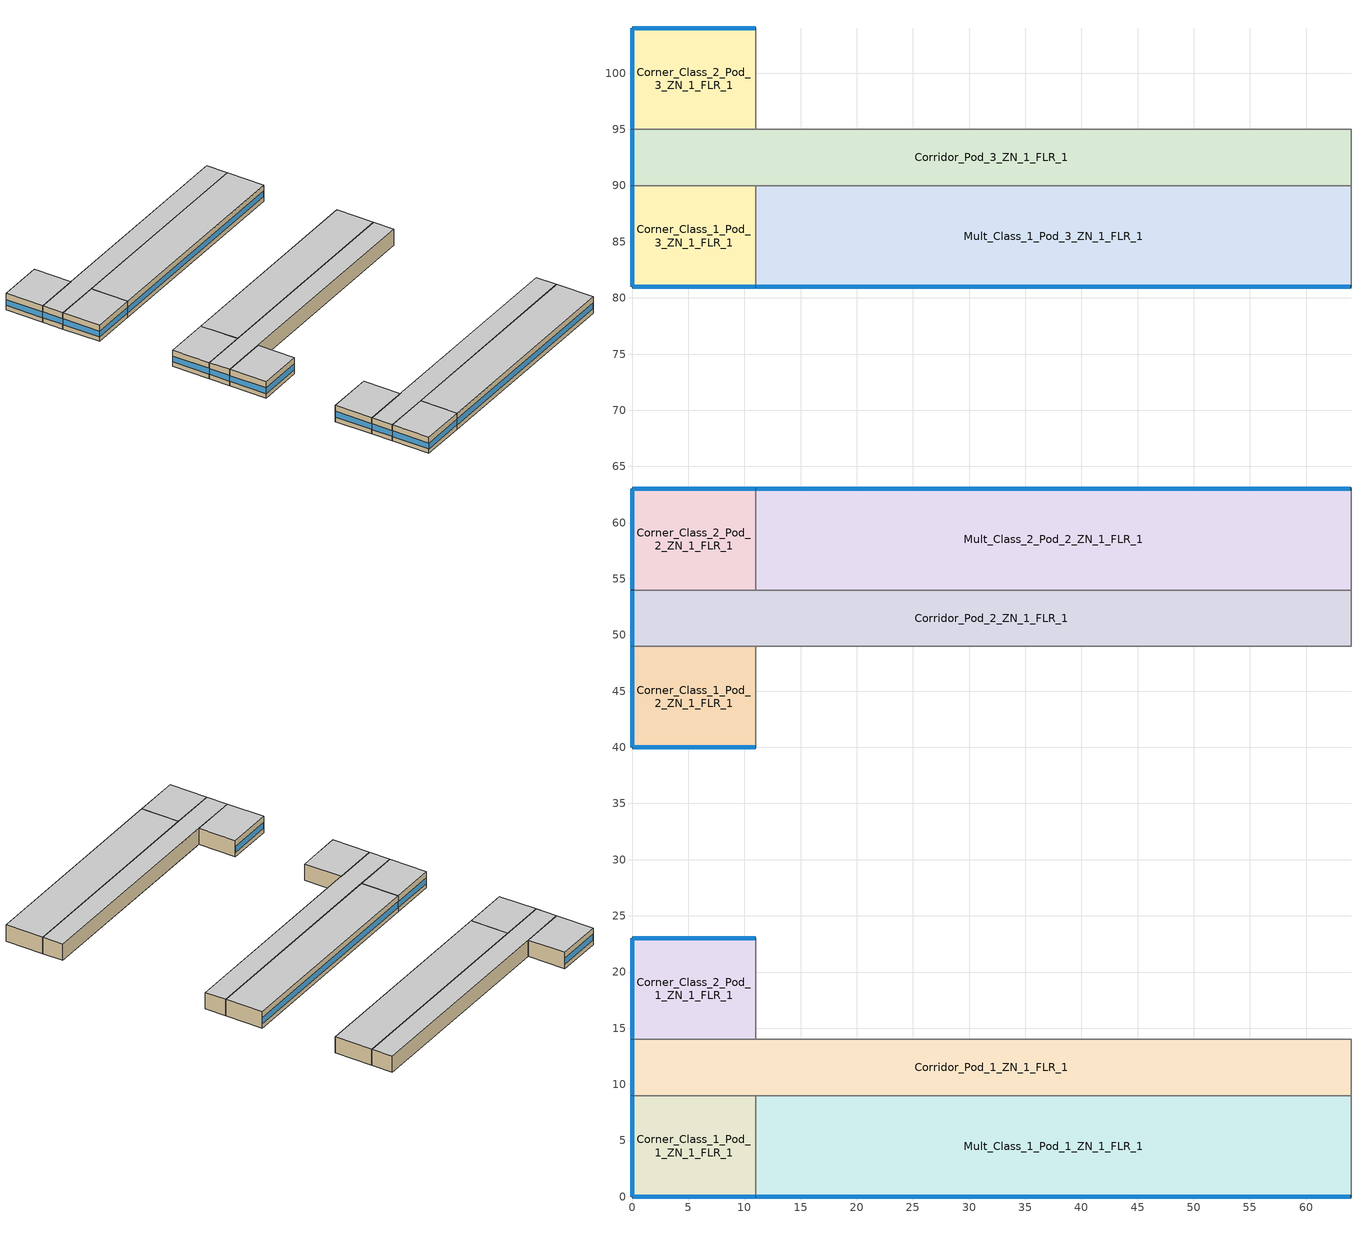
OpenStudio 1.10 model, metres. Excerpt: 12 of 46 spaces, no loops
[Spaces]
Mult_Class_2_Pod_2_ZN_1_FLR_1
 floor ground: 64,63 64,54 11,54 11,63 z0
 wall outside: 64,63 11,63 z0:4
 wall to Corner_Class_2_Pod_2_ZN_1_FLR_1: 11,63 11,54 z0:4
 wall to Corridor_Pod_2_ZN_1_FLR_1: 11,54 64,54 z0:4
 wall to Main_Corridor_ZN_1_FLR_1: 64,54 64,63 z0:4
 window: 63.95,63 11.05,63 z1.1:2.5
 ceiling to Mult_Class_2_Pod_2_ZN_1_FLR_2: 64,54 64,63 11,63 11,54 z4
Corner_Class_2_Pod_3_ZN_1_FLR_1
 floor ground: 11,104 11,95 0,95 0,104 z0
 wall outside: 11,104 0,104 0,95 z0:4
 wall to Corridor_Pod_3_ZN_1_FLR_1: 0,95 11,95 z0:4
 wall to Mult_Class_2_Pod_3_ZN_1_FLR_1: 11,95 11,104 z0:4
 window: 0,103.95 0,95.05 z1.1:2.52; 10.95,104 0.05,104 z1.1:2.51
 ceiling to Corner_Class_2_Pod_3_ZN_1_FLR_2: 11,95 11,104 0,104 0,95 z4
Mult_Class_1_Pod_1_ZN_1_FLR_1
 floor ground: 64,9 64,0 11,0 11,9 z0
 wall outside: 11,0 64,0 z0:4
 wall to Lobby_ZN_1_FLR_1: 64,0 64,9 z0:4
 wall to Corner_Class_1_Pod_1_ZN_1_FLR_1: 11,9 11,0 z0:4
 wall to Corridor_Pod_1_ZN_1_FLR_1: 64,9 11,9 z0:4
 window: 11.05,0 63.95,0 z1.1:2.5
 ceiling to Mult_Class_1_Pod_1_ZN_1_FLR_2: 64,0 64,9 11,9 11,0 z4
Corner_Class_1_Pod_1_ZN_1_FLR_1
 floor ground: 11,9 11,0 0,0 0,9 z0
 wall outside: 0,9 0,0 11,0 z0:4
 wall to Corridor_Pod_1_ZN_1_FLR_1: 11,9 0,9 z0:4
 window: 0.05,0 10.95,0 z1.1:2.51; 0,8.95 0,0.05 z1.1:2.52
 ceiling to Corner_Class_1_Pod_1_ZN_1_FLR_2: 11,0 11,9 0,9 0,0 z4
Corner_Class_1_Pod_2_ZN_1_FLR_1
 floor ground: 11,49 11,40 0,40 0,49 z0
 wall outside: 0,49 0,40 11,40 z0:4
 wall to Mult_Class_1_Pod_2_ZN_1_FLR_1: 11,40 11,49 z0:4
 wall to Corridor_Pod_2_ZN_1_FLR_1: 11,49 0,49 z0:4
 window: 0.05,40 10.95,40 z1.1:2.51; 0,48.95 0,40.05 z1.1:2.52
 ceiling to Corner_Class_1_Pod_2_ZN_1_FLR_2: 11,40 11,49 0,49 0,40 z4
Corridor_Pod_2_ZN_1_FLR_1
 floor ground: 64,54 64,49 0,49 0,54 z0
 wall outside: 0,54 0,49 z0:4
 wall to Corner_Class_2_Pod_2_ZN_1_FLR_1: 11,54 0,54 z0:4
 wall to Main_Corridor_ZN_1_FLR_1: 64,49 64,54 z0:4
 wall to Mult_Class_1_Pod_2_ZN_1_FLR_1: 11,49 64,49 z0:4
 window: 0,53.95 0,49.05 z1.1:2.53
 ceiling to Corridor_Pod_2_ZN_1_FLR_2: 64,49 64,54 0,54 0,49 z4
Corridor_Pod_1_ZN_1_FLR_1
 floor ground: 64,14 64,9 0,9 0,14 z0
 wall outside: 0,14 0,9 z0:4
 wall to Mult_Class_2_Pod_1_ZN_1_FLR_1: 64,14 11,14 z0:4
 wall to Corner_Class_2_Pod_1_ZN_1_FLR_1: 11,14 0,14 z0:4
 wall to Lobby_ZN_1_FLR_1: 64,9 64,14 z0:4
 window: 0,13.95 0,9.05 z1.1:2.53
 ceiling to Corridor_Pod_1_ZN_1_FLR_2: 64,9 64,14 0,14 0,9 z4
Corridor_Pod_3_ZN_1_FLR_1
 floor ground: 64,95 64,90 0,90 0,95 z0
 wall outside: 0,95 0,90 z0:4
 wall to Mult_Class_1_Pod_3_ZN_1_FLR_1: 11,90 64,90 z0:4
 wall to Bathrooms_ZN_1_FLR_1: 64,90 64,95 z0:4
 wall to Corner_Class_1_Pod_3_ZN_1_FLR_1: 0,90 11,90 z0:4
 wall to Mult_Class_2_Pod_3_ZN_1_FLR_1: 64,95 11,95 z0:4
 window: 0,94.95 0,90.05 z1.1:2.53
 ceiling to Corridor_Pod_3_ZN_1_FLR_2: 64,90 64,95 0,95 0,90 z4
Mult_Class_1_Pod_3_ZN_1_FLR_1
 floor ground: 64,90 64,81 11,81 11,90 z0
 wall outside: 11,81 64,81 z0:4
 wall to Corner_Class_1_Pod_3_ZN_1_FLR_1: 11,90 11,81 z0:4
 wall to Main_Corridor_ZN_1_FLR_1: 64,81 64,90 z0:4
 window: 11.05,81 63.95,81 z1.1:2.5
 ceiling to Mult_Class_1_Pod_3_ZN_1_FLR_2: 64,81 64,90 11,90 11,81 z4
Corner_Class_2_Pod_2_ZN_1_FLR_1
 floor ground: 11,63 11,54 0,54 0,63 z0
 wall outside: 11,63 0,63 0,54 z0:4
 window: 10.95,63 0.05,63 z1.1:2.51; 0,62.95 0,54.05 z1.1:2.52
 ceiling to Corner_Class_2_Pod_2_ZN_1_FLR_2: 11,54 11,63 0,63 0,54 z4
Corner_Class_2_Pod_1_ZN_1_FLR_1
 floor ground: 11,23 11,14 0,14 0,23 z0
 wall outside: 11,23 0,23 0,14 z0:4
 wall to Mult_Class_2_Pod_1_ZN_1_FLR_1: 11,14 11,23 z0:4
 window: 0,22.95 0,14.05 z1.1:2.52; 10.95,23 0.05,23 z1.1:2.51
 ceiling to Corner_Class_2_Pod_1_ZN_1_FLR_2: 11,14 11,23 0,23 0,14 z4
Corner_Class_1_Pod_3_ZN_1_FLR_1
 floor ground: 11,90 11,81 0,81 0,90 z0
 wall outside: 0,90 0,81 11,81 z0:4
 window: 0.05,81 10.95,81 z1.1:2.51; 0,89.95 0,81.05 z1.1:2.52
 ceiling to Corner_Class_1_Pod_3_ZN_1_FLR_2: 11,81 11,90 0,90 0,81 z4
[Site]
El Paso International Ap  Ut_TX_USA: Latitude {deg}=31.77; Longitude {deg}=-106.5; Time Zone {hr}=-7; Elevation {m}=1186; Terrain=City
[Building]
Secondary School: North Axis {deg}=0; Default Construction Set=90.1-2010 - CZ3a-3b - SecSchl
[ClimateZones]
Climate Zone Institution Name 1=ASHRAE; Climate Zone Document Name 1=ANSI/ASHRAE Standard 169; Climate Zone Document Year 1=2006; Climate Zone Institution Name 2=CEC; Climate Zone Document Name 2=California Climate Zone Descriptions; Climate Zone Document Year 2=1995
[Site:GroundTemperature:BuildingSurface]
19.527, 19.502, 19.536, 19.598, 20.002, 21.64, 22.225, 22.375, 21.449, 20.121, 19.802, 19.633
[Site:WaterMainsTemperature]
Calculation Method=Correlation; Annual Average Outdoor Air Temperature {C}=17.9417; Maximum Difference In Monthly Average Outdoor Air Temperatures {deltaC}=21.1
[SizingPeriod:DesignDay] Barometric Pressure {Pa}=87865; Sky Clearness=0; Rain Indicator=0; Snow Indicator=0; Day of Month=21; Daylight Saving Time Indicator=0; Humidity Indicating Type=Wetbulb; Dry-Bulb Temperature Range Modifier Type=DefaultMultipliers
Name | Maximum Dry-Bulb Temperature {C} | Daily Dry-Bulb Temperature Range {deltaC} | Humidity Indicating Conditions at Maximum Dry-Bulb | Wind Speed {m/s} | Wind Direction {deg} | Month | Day Type | Solar Model Indicator | ASHRAE Taub | ASHRAE Taud
El Paso International Ap  Ut Ann Clg .4% Condns DB=>MWB | 38.1 | 13 | 18.1 | 3.9 | 280 | 7 | SummerDesignDay | ASHRAETau | 0.605 | 1.547
El Paso International Ap  Ut Ann Htg 99.6% Condns DB | -5.2 | 0 | -5.2 | 2.2 | 20 | 12 | WinterDesignDay | ASHRAEClearSky
El Paso International Ap  Ut Ann Clg .4% Condns WB=>MDB | 30.1 | 13 | 21.3 | 3.9 | 280 | 7 | SummerDesignDay | ASHRAETau | 0.605 | 1.547
[DefaultConstructionSet]
90.1-2010 - CZ3a-3b - SecSchl: Default Exterior Surface Constructions=Default Surface Constructions 1; Default Interior Surface Constructions=Default Surface Constructions 2; Default Ground Contact Surface Constructions=Default Surface Constructions 3; Default Exterior SubSurface Constructions=Default Sub Surface Constructions 1; Default Interior SubSurface Constructions=Default Sub Surface Constructions 2; Interior Partition Construction=Interior Partition
[DefaultSurfaceConstructions]
Name | Floor Construction | Wall Construction | Roof Ceiling Construction
Default Surface Constructions 1 | ExtSlabCarpet 4in ClimateZone 1-8 | ASHRAE 90.1-2010 ExtWall SteelFrame ClimateZone 3 | ASHRAE 90.1-2010 ExtRoof IEAD ClimateZone 2-8
Default Surface Constructions 2 | Interior Floor | Interior Wall | Interior Ceiling
Default Surface Constructions 3 | ExtSlabCarpet 4in ClimateZone 1-8 | ExtSlabCarpet 4in ClimateZone 1-8 | ExtSlabCarpet 4in ClimateZone 1-8
[Construction]
ExtSlabCarpet 4in ClimateZone 1-8: MAT-CC05 4 HW CONCRETE, CP02 CARPET PAD
ASHRAE 90.1-2010 ExtWall SteelFrame ClimateZone 3: Wood Siding, Steel Frame Wall Insulation R-10.09 IP, 1/2IN Gypsum
ASHRAE 90.1-2010 ExtRoof IEAD ClimateZone 2-8: Roof Membrane, IEAD Roof Insulation R-19.72 IP, Metal Decking
Interior Floor: F16 Acoustic tile, F05 Ceiling air space resistance, M11 100mm lightweight concrete
Interior Wall: G01a 19mm gypsum board, F04 Wall air space resistance, G01a 19mm gypsum board
Interior Ceiling: M11 100mm lightweight concrete, F05 Ceiling air space resistance, F16 Acoustic tile
ASHRAE 90.1-2010 ExtWindow Metal ClimateZone 3: Fixed Window 3.69/0.25/0.16
Exterior Door: F08 Metal surface, I01 25mm insulation board
Interior Window: Clear 3mm
Interior Door; Interior Partition: G05 25mm wood
InteriorFurnishings: Std Wood 6inch
[Material] Thermal Absorptance=0.9
Name | Roughness | Thickness {m} | Conductivity {W/m-K} | Density {kg/m3} | Specific Heat {J/kg-K} | Solar Absorptance | Visible Absorptance
MAT-CC05 4 HW CONCRETE | Rough | 0.1016 | 1.311 | 2240 | 836.8 | 0.85 | 0.85
Wood Siding | MediumSmooth | 0.01 | 0.11 | 544.62 | 1210 | 0.78 | 0.78
Steel Frame Wall Insulation R-10.09 IP | MediumRough | 0.087052 | 0.049 | 265 | 836.8 | 0.7 | 0.7
1/2IN Gypsum | Smooth | 0.0127 | 0.16 | 784.9 | 830 | 0.4 | 0.4
Roof Membrane | VeryRough | 0.0095 | 0.16 | 1121.29 | 1460 | 0.7 | 0.7
IEAD Roof Insulation R-19.72 IP | MediumRough | 0.170137 | 0.049 | 265 | 836.8 | 0.7 | 0.7
Metal Decking | MediumSmooth | 0.0015 | 45.006 | 7680 | 418.4 | 0.6 | 0.6
F16 Acoustic tile | MediumSmooth | 0.0191 | 0.06 | 368 | 590 | 0.3 | 0.3
M11 100mm lightweight concrete | MediumRough | 0.1016 | 0.53 | 1280 | 840 | 0.5 | 0.5
G01a 19mm gypsum board | MediumSmooth | 0.019 | 0.16 | 800 | 1090 | 0.4 | 0.4
F08 Metal surface | Smooth | 0.0008 | 45.28 | 7824 | 500 | 0.7 | 0.7
I01 25mm insulation board | MediumRough | 0.0254 | 0.03 | 43 | 1210 | 0.6 | 0.6
G05 25mm wood | MediumSmooth | 0.0254 | 0.15 | 608 | 1630 | 0.5 | 0.5
Std Wood 6inch | MediumSmooth | 0.15 | 0.12 | 540 | 1210 | 0.7 | 0.7
[Material:NoMass]
CP02 CARPET PAD: Roughness=Smooth; Thermal Resistance {m2-K/W}=0.1; Thermal Absorptance=0.9; Solar Absorptance=0.8; Visible Absorptance=0.8
[Material:AirGap]
Name | Thermal Resistance {m2-K/W}
F05 Ceiling air space resistance | 0.18
F04 Wall air space resistance | 0.15
[DefaultSubSurfaceConstructions]
Name | Fixed Window Construction | Operable Window Construction | Door Construction | Skylight Construction | Tubular Daylight Dome Construction | Tubular Daylight Diffuser Construction
Default Sub Surface Constructions 1 | ASHRAE 90.1-2010 ExtWindow Metal ClimateZone 3 | ASHRAE 90.1-2010 ExtWindow Metal ClimateZone 3 | Exterior Door | ASHRAE 90.1-2010 ExtWindow Metal ClimateZone 3 | Interior Window | Interior Window
Default Sub Surface Constructions 2 | Interior Window | Interior Window | Interior Door
[WindowMaterial:SimpleGlazingSystem]
Fixed Window 3.69/0.25/0.16: U-Factor {W/m2-K}=3.69087; Solar Heat Gain Coefficient=0.25; Visible Transmittance=0.16
[WindowMaterial:Glazing]
Clear 3mm: Optical Data Type=SpectralAverage; Thickness {m}=0.003; Solar Transmittance at Normal Incidence=0.837; Front Side Solar Reflectance at Normal Incidence=0.075; Back Side Solar Reflectance at Normal Incidence=0; Visible Transmittance at Normal Incidence=0.898; Front Side Visible Reflectance at Normal Incidence=0.081; Back Side Visible Reflectance at Normal Incidence=0; Infrared Transmittance at Normal Incidence=0; Front Side Infrared Hemispherical Emissivity=0.84; Back Side Infrared Hemispherical Emissivity=0.84; Conductivity {W/m-K}=0.9; Dirt Correction Factor for Solar and Visible Transmittance=1; Solar Diffusing=No
[Space] Part of Total Floor Area=Yes
Name | Space Type | Thermal Zone
Corner_Class_1_Pod_2_ZN_1_FLR_1 | 90.1-2010 - SecSchl - Classroom | Corner_Class_1_Pod_2_ZN_1_FLR_1 ZN
Mult_Class_2_Pod_2_ZN_1_FLR_1 | 90.1-2010 - SecSchl - Classroom | Mult_Class_2_Pod_2_ZN_1_FLR_1 ZN
Mult_Class_1_Pod_3_ZN_1_FLR_1 | 90.1-2010 - SecSchl - Classroom | Mult_Class_1_Pod_3_ZN_1_FLR_1 ZN
Mult_Class_1_Pod_1_ZN_1_FLR_1 | 90.1-2010 - SecSchl - Classroom | Mult_Class_1_Pod_1_ZN_1_FLR_1 ZN
Corridor_Pod_1_ZN_1_FLR_1 | 90.1-2010 - SecSchl - Corridor | Corridor_Pod_1_ZN_1_FLR_1 ZN
Corner_Class_2_Pod_3_ZN_1_FLR_1 | 90.1-2010 - SecSchl - Classroom | Corner_Class_2_Pod_3_ZN_1_FLR_1 ZN
Corner_Class_1_Pod_1_ZN_1_FLR_1 | 90.1-2010 - SecSchl - Classroom | Corner_Class_1_Pod_1_ZN_1_FLR_1 ZN
Corridor_Pod_3_ZN_1_FLR_1 | 90.1-2010 - SecSchl - Corridor | Corridor_Pod_3_ZN_1_FLR_1 ZN
Corridor_Pod_2_ZN_1_FLR_1 | 90.1-2010 - SecSchl - Corridor | Corridor_Pod_2_ZN_1_FLR_1 ZN
Corner_Class_2_Pod_1_ZN_1_FLR_1 | 90.1-2010 - SecSchl - Classroom | Corner_Class_2_Pod_1_ZN_1_FLR_1 ZN
Corner_Class_1_Pod_3_ZN_1_FLR_1 | 90.1-2010 - SecSchl - Classroom | Corner_Class_1_Pod_3_ZN_1_FLR_1 ZN
Corner_Class_2_Pod_2_ZN_1_FLR_1 | 90.1-2010 - SecSchl - Classroom | Corner_Class_2_Pod_2_ZN_1_FLR_1 ZN
[InternalMass:Definition] Construction=InteriorFurnishings; Design Level Calculation Method=SurfaceArea
Name | Surface Area {m2}
Mult_Class_1_Pod_3_ZN_1_FLR_1_InternalMass_1 Definition; Mult_Class_1_Pod_1_ZN_1_FLR_1_InternalMass_1 Definition; Mult_Class_2_Pod_2_ZN_1_FLR_1_InternalMass_1 Definition | 954
Corridor_Pod_3_ZN_1_FLR_1_InternalMass_1 Definition; Corridor_Pod_2_ZN_1_FLR_1_InternalMass_1 Definition; Corridor_Pod_1_ZN_1_FLR_1_InternalMass_1 Definition | 640
Corner_Class_2_Pod_2_ZN_1_FLR_1_InternalMass_1 Definition; Corner_Class_2_Pod_1_ZN_1_FLR_1_InternalMass_1 Definition; Corner_Class_1_Pod_2_ZN_1_FLR_1_InternalMass_1 Definition; Corner_Class_1_Pod_3_ZN_1_FLR_1_InternalMass_1 Definition; Corner_Class_1_Pod_1_ZN_1_FLR_1_InternalMass_1 Definition; Corner_Class_2_Pod_3_ZN_1_FLR_1_InternalMass_1 Definition | 198
[InternalMass]
Name | Internal Mass Definition | Space or SpaceType
Mult_Class_1_Pod_3_ZN_1_FLR_1_InternalMass_1 | Mult_Class_1_Pod_3_ZN_1_FLR_1_InternalMass_1 Definition | Mult_Class_1_Pod_3_ZN_1_FLR_1
Corridor_Pod_3_ZN_1_FLR_1_InternalMass_1 | Corridor_Pod_3_ZN_1_FLR_1_InternalMass_1 Definition | Corridor_Pod_3_ZN_1_FLR_1
Corner_Class_2_Pod_2_ZN_1_FLR_1_InternalMass_1 | Corner_Class_2_Pod_2_ZN_1_FLR_1_InternalMass_1 Definition | Corner_Class_2_Pod_2_ZN_1_FLR_1
Corner_Class_2_Pod_1_ZN_1_FLR_1_InternalMass_1 | Corner_Class_2_Pod_1_ZN_1_FLR_1_InternalMass_1 Definition | Corner_Class_2_Pod_1_ZN_1_FLR_1
Corner_Class_1_Pod_2_ZN_1_FLR_1_InternalMass_1 | Corner_Class_1_Pod_2_ZN_1_FLR_1_InternalMass_1 Definition | Corner_Class_1_Pod_2_ZN_1_FLR_1
Corner_Class_1_Pod_3_ZN_1_FLR_1_InternalMass_1 | Corner_Class_1_Pod_3_ZN_1_FLR_1_InternalMass_1 Definition | Corner_Class_1_Pod_3_ZN_1_FLR_1
Corridor_Pod_2_ZN_1_FLR_1_InternalMass_1 | Corridor_Pod_2_ZN_1_FLR_1_InternalMass_1 Definition | Corridor_Pod_2_ZN_1_FLR_1
Corner_Class_1_Pod_1_ZN_1_FLR_1_InternalMass_1 | Corner_Class_1_Pod_1_ZN_1_FLR_1_InternalMass_1 Definition | Corner_Class_1_Pod_1_ZN_1_FLR_1
Mult_Class_1_Pod_1_ZN_1_FLR_1_InternalMass_1 | Mult_Class_1_Pod_1_ZN_1_FLR_1_InternalMass_1 Definition | Mult_Class_1_Pod_1_ZN_1_FLR_1
Corridor_Pod_1_ZN_1_FLR_1_InternalMass_1 | Corridor_Pod_1_ZN_1_FLR_1_InternalMass_1 Definition | Corridor_Pod_1_ZN_1_FLR_1
Corner_Class_2_Pod_3_ZN_1_FLR_1_InternalMass_1 | Corner_Class_2_Pod_3_ZN_1_FLR_1_InternalMass_1 Definition | Corner_Class_2_Pod_3_ZN_1_FLR_1
Mult_Class_2_Pod_2_ZN_1_FLR_1_InternalMass_1 | Mult_Class_2_Pod_2_ZN_1_FLR_1_InternalMass_1 Definition | Mult_Class_2_Pod_2_ZN_1_FLR_1
[Daylighting:Control] Position Z-Coordinate {m}=0.762; Illuminance Setpoint {lux}=500; Lighting Control Type=Stepped; Minimum Input Power Fraction for Continuous Dimming Control=0.3; Minimum Light Output Fraction for Continuous Dimming Control=0.2; Number of Stepped Control Steps=3; Probability Lighting will be Reset When Needed in Manual Stepped Control=1; Maximum Allowable Discomfort Glare Index=22
Name | Space | Position X-Coordinate {m} | Position Y-Coordinate {m} | Theta Rotation Around Y-Axis {deg}
Daylighting:Control #9 | Corner_Class_2_Pod_1_ZN_1_FLR_1 | 1.6764 | 4.5 | -4.71239
Daylighting:Control #10 | Corner_Class_2_Pod_1_ZN_1_FLR_1 | 5.5 | 7.3236 | -4.71239
Daylighting:Control #11 | Corner_Class_1_Pod_2_ZN_1_FLR_1 | 1.6764 | 4.5 | -3.14159
Daylighting:Control #12 | Corner_Class_1_Pod_2_ZN_1_FLR_1 | 5.5 | 1.6764 | -3.14159
Daylighting:Control #13 | Mult_Class_2_Pod_2_ZN_1_FLR_1 | 13.2588 | 7.3236 | -0
Daylighting:Control #14 | Mult_Class_2_Pod_2_ZN_1_FLR_1 | 39.7764 | 7.3236 | -0
Daylighting:Control #17 | Mult_Class_1_Pod_1_ZN_1_FLR_1 | 13.2588 | 1.6764 | -3.14159
Daylighting:Control #18 | Mult_Class_1_Pod_1_ZN_1_FLR_1 | 39.7764 | 1.6764 | -3.14159
Daylighting:Control #25 | Mult_Class_1_Pod_3_ZN_1_FLR_1 | 13.2588 | 1.6764 | -3.14159
Daylighting:Control #26 | Mult_Class_1_Pod_3_ZN_1_FLR_1 | 39.7764 | 1.6764 | -3.14159
Daylighting:Control #39 | Corner_Class_1_Pod_3_ZN_1_FLR_1 | 1.6764 | 4.5 | -3.14159
Daylighting:Control #40 | Corner_Class_1_Pod_3_ZN_1_FLR_1 | 5.5 | 1.6764 | -3.14159
Daylighting:Control #41 | Corner_Class_1_Pod_1_ZN_1_FLR_1 | 1.6764 | 4.5 | -3.14159
Daylighting:Control #42 | Corner_Class_1_Pod_1_ZN_1_FLR_1 | 5.5 | 1.6764 | -3.14159
Daylighting:Control #55 | Corner_Class_2_Pod_2_ZN_1_FLR_1 | 1.6764 | 4.5 | -4.71239
Daylighting:Control #56 | Corner_Class_2_Pod_2_ZN_1_FLR_1 | 5.5 | 7.3236 | -4.71239
Daylighting:Control #63 | Corner_Class_2_Pod_3_ZN_1_FLR_1 | 1.6764 | 4.5 | -4.71239
Daylighting:Control #64 | Corner_Class_2_Pod_3_ZN_1_FLR_1 | 5.5 | 7.3236 | -4.71239
[SpaceType] Standards Building Type=SecondarySchool
Name | Default Schedule Set | Design Specification Outdoor Air Object | Standards Space Type
90.1-2010 - SecSchl - Corridor | 90.1-2010 - SecSchl - Corridor Schedule Set | 90.1-2010 - SecSchl - Corridor Ventilation | Corridor
90.1-2010 - SecSchl - Classroom | 90.1-2010 - SecSchl - Classroom Schedule Set | 90.1-2010 - SecSchl - Classroom Ventilation | Classroom
[DefaultScheduleSet] Number of People Schedule=SecondarySchool Bldg Occ; People Activity Level Schedule=SecondarySchool Activity; Lighting Schedule=SecondarySchool Bldg Light; Electric Equipment Schedule=SecondarySchool Bldg Equip; Infiltration Schedule=SecondarySchool Infil
90.1-2010 - SecSchl - Corridor Schedule Set; 90.1-2010 - SecSchl - Classroom Schedule Set
[Lights:Definition] Design Level Calculation Method=Watts/Area
Name | Watts per Space Floor Area {W/m2}
90.1-2010 - SecSchl - Corridor Lights Definition | 7.10418
90.1-2010 - SecSchl - Classroom Lights Definition | 13.3472
[Lights]
Name | Lights Definition | Space or SpaceType | Schedule
90.1-2010 - SecSchl - Corridor Lights | 90.1-2010 - SecSchl - Corridor Lights Definition | 90.1-2010 - SecSchl - Corridor
90.1-2010 - SecSchl - Classroom Lights | 90.1-2010 - SecSchl - Classroom Lights Definition | 90.1-2010 - SecSchl - Classroom | SecondarySchool Bldg Light OccSensor Reduction
[DesignSpecification:OutdoorAir] Outdoor Air Method=Sum
Name | Outdoor Air Flow per Floor Area {m3/s-m2} | Outdoor Air Flow per Person {m3/s-person}
90.1-2010 - SecSchl - Corridor Ventilation | 0.0003048
90.1-2010 - SecSchl - Classroom Ventilation | 0.0006096 | 0.00471947
[People:Definition] Number of People Calculation Method=People/Area; Fraction Radiant=0.3
Name | People per Space Floor Area {person/m2}
90.1-2010 - SecSchl - Corridor People Definition | 0.100212
90.1-2010 - SecSchl - Classroom People Definition | 0.249938
[People]
Name | People Definition | Space or SpaceType
90.1-2010 - SecSchl - Corridor People | 90.1-2010 - SecSchl - Corridor People Definition | 90.1-2010 - SecSchl - Corridor
90.1-2010 - SecSchl - Classroom People | 90.1-2010 - SecSchl - Classroom People Definition | 90.1-2010 - SecSchl - Classroom
[SpaceInfiltration:DesignFlowRate] Design Flow Rate Calculation Method=Flow/ExteriorArea; Flow per Exterior Surface Area {m3/s-m2}=0.000226568
Name | Space or SpaceType
90.1-2010 - SecSchl - Corridor Infiltration | 90.1-2010 - SecSchl - Corridor
90.1-2010 - SecSchl - Classroom Infiltration | 90.1-2010 - SecSchl - Classroom
[ElectricEquipment:Definition] Design Level Calculation Method=Watts/Area
Name | Watts per Space Floor Area {W/m2}
90.1-2010 - SecSchl - Corridor Electric Equipment Definition | 2.90626
90.1-2010 - SecSchl - Classroom Electric Equipment Definition | 7.31946
[ElectricEquipment] Schedule=SecondarySchool Bldg Equip with Plug Load Controls
Name | Electric Equipment Definition | Space or SpaceType
90.1-2010 - SecSchl - Corridor Electric Equipment | 90.1-2010 - SecSchl - Corridor Electric Equipment Definition | 90.1-2010 - SecSchl - Corridor
90.1-2010 - SecSchl - Classroom Electric Equipment | 90.1-2010 - SecSchl - Classroom Electric Equipment Definition | 90.1-2010 - SecSchl - Classroom
[ThermostatSetpoint:DualSetpoint]
Name | Heating Setpoint Temperature Schedule | Cooling Setpoint Temperature Schedule
Corridor_Pod_1_ZN_1_FLR_1 ZN Thermostat; Corridor_Pod_3_ZN_1_FLR_1 ZN Thermostat; Corridor_Pod_2_ZN_1_FLR_1 ZN Thermostat | SecondarySchool HtgSetp BathCorrMechKitchen | SecondarySchool ClgSetp BathCorrMechKitchen
Corner_Class_2_Pod_1_ZN_1_FLR_1 ZN Thermostat; Corner_Class_1_Pod_1_ZN_1_FLR_1 ZN Thermostat; Mult_Class_2_Pod_2_ZN_1_FLR_1 ZN Thermostat; Corner_Class_1_Pod_3_ZN_1_FLR_1 ZN Thermostat; Mult_Class_1_Pod_1_ZN_1_FLR_1 ZN Thermostat; Mult_Class_1_Pod_3_ZN_1_FLR_1 ZN Thermostat; Corner_Class_1_Pod_2_ZN_1_FLR_1 ZN Thermostat; Corner_Class_2_Pod_2_ZN_1_FLR_1 ZN Thermostat; Corner_Class_2_Pod_3_ZN_1_FLR_1 ZN Thermostat | SecondarySchool HtgSetp | SecondarySchool ClgSetp
[ThermalZone] Use Ideal Air Loads=No
Name | Thermostat
Corridor_Pod_1_ZN_1_FLR_1 ZN | Corridor_Pod_1_ZN_1_FLR_1 ZN Thermostat
Corner_Class_2_Pod_1_ZN_1_FLR_1 ZN | Corner_Class_2_Pod_1_ZN_1_FLR_1 ZN Thermostat
Corner_Class_1_Pod_1_ZN_1_FLR_1 ZN | Corner_Class_1_Pod_1_ZN_1_FLR_1 ZN Thermostat
Corridor_Pod_3_ZN_1_FLR_1 ZN | Corridor_Pod_3_ZN_1_FLR_1 ZN Thermostat
Mult_Class_2_Pod_2_ZN_1_FLR_1 ZN | Mult_Class_2_Pod_2_ZN_1_FLR_1 ZN Thermostat
Corridor_Pod_2_ZN_1_FLR_1 ZN | Corridor_Pod_2_ZN_1_FLR_1 ZN Thermostat
Corner_Class_1_Pod_3_ZN_1_FLR_1 ZN | Corner_Class_1_Pod_3_ZN_1_FLR_1 ZN Thermostat
Mult_Class_1_Pod_1_ZN_1_FLR_1 ZN | Mult_Class_1_Pod_1_ZN_1_FLR_1 ZN Thermostat
Mult_Class_1_Pod_3_ZN_1_FLR_1 ZN | Mult_Class_1_Pod_3_ZN_1_FLR_1 ZN Thermostat
Corner_Class_1_Pod_2_ZN_1_FLR_1 ZN | Corner_Class_1_Pod_2_ZN_1_FLR_1 ZN Thermostat
Corner_Class_2_Pod_2_ZN_1_FLR_1 ZN | Corner_Class_2_Pod_2_ZN_1_FLR_1 ZN Thermostat
Corner_Class_2_Pod_3_ZN_1_FLR_1 ZN | Corner_Class_2_Pod_3_ZN_1_FLR_1 ZN Thermostat
[HeatExchanger:AirToAir:SensibleAndLatent] Availability Schedule=Always On Discrete; Sensible Effectiveness at 100% Heating Air Flow=0.75; Latent Effectiveness at 100% Heating Air Flow=0.75; Sensible Effectiveness at 75% Heating Air Flow=0.6; Latent Effectiveness at 75% Heating Air Flow=0.6; Sensible Effectiveness at 100% Cooling Air Flow=0.7; Latent Effectiveness at 100% Cooling Air Flow=0.7; Sensible Effectiveness at 75% Cooling Air Flow=0.6; Latent Effectiveness at 75% Cooling Air Flow=0.6; Supply Air Outlet Temperature Control=No; Heat Exchanger Type=Rotary; Frost Control Type=None; Threshold Temperature {C}=1.7; Economizer Lockout=Yes
Name | Nominal Supply Air Flow Rate {m3/s} | Nominal Electric Power {W}
10 Zone VAV HX | 12.5466 | 9051.08
10 Zone VAV HX 1 | 12.4757 | 9000.24
10 Zone VAV HX 2 | 12.5602 | 9060.88
11 Zone VAV HX | 16.5955 | 11956
Gym_ZN_1_FLR_1 ZN PSZ-AC HX | 3.011424 | 2210.05
Aux_Gym_ZN_1_FLR_1 ZN PSZ-AC HX | 1.901952 | 1414.06
Auditorium_ZN_1_FLR_1 ZN PSZ-AC HX | 4.96584 | 3612.25
Kitchen_ZN_1_FLR_1 ZN PSZ-AC HX | 0.324905 | 282.604
Cafeteria_ZN_1_FLR_1 ZN PSZ-AC HX | 2.15967 | 1598.96
[Schedule:Constant]
Always On Discrete: Value=1
[Schedule:Ruleset]
Name | Default Day Schedule | Summer Design Day Schedule | Winter Design Day Schedule
SecondarySchool Bldg Light | SecondarySchool Bldg Light Default Schedule | SecondarySchool Bldg Light Summer Design Day | SecondarySchool Bldg Light Winter Design Day
SecondarySchool Bldg Occ | SecondarySchool Bldg Occ Default Schedule | SecondarySchool Bldg Occ Summer Design Day | SecondarySchool Bldg Occ Winter Design Day
SecondarySchool Activity | SecondarySchool Activity Default Schedule | SecondarySchool Activity Summer Design Day | SecondarySchool Activity Winter Design Day
SecondarySchool Infil | SecondarySchool Infil Default Schedule | SecondarySchool Infil Summer Design Day | SecondarySchool Infil Winter Design Day
SecondarySchool Bldg Equip | SecondarySchool Bldg Equip Default Schedule | SecondarySchool Bldg Equip Summer Design Day | SecondarySchool Bldg Equip Winter Design Day
SecondarySchool HtgSetp BathCorrMechKitchen | SecondarySchool HtgSetp BathCorrMechKitchen Default Schedule | SecondarySchool HtgSetp BathCorrMechKitchen Summer Design Day | SecondarySchool HtgSetp BathCorrMechKitchen Winter Design Day
SecondarySchool ClgSetp BathCorrMechKitchen | SecondarySchool ClgSetp BathCorrMechKitchen Default Schedule | SecondarySchool ClgSetp BathCorrMechKitchen Summer Design Day | SecondarySchool ClgSetp BathCorrMechKitchen Winter Design Day
SecondarySchool HtgSetp | SecondarySchool HtgSetp Default Schedule | SecondarySchool HtgSetp Summer Design Day | SecondarySchool HtgSetp Winter Design Day
SecondarySchool ClgSetp | SecondarySchool ClgSetp Default Schedule | SecondarySchool ClgSetp Summer Design Day | SecondarySchool ClgSetp Winter Design Day
SecondarySchool Bldg Light OccSensor Reduction | SecondarySchool Bldg Light Default Schedule 1 | SecondarySchool Bldg Light Summer Design Day 1 | SecondarySchool Bldg Light Winter Design Day 1
SecondarySchool Bldg Equip with Plug Load Controls | SecondarySchool Bldg Equip Default Schedule 1 | SecondarySchool Bldg Equip Summer Design Day 1 | SecondarySchool Bldg Equip Winter Design Day 1
[Schedule:Day]
SecondarySchool Bldg Light Default Schedule; SecondarySchool Bldg Light Summer Design Day; SecondarySchool Bldg Light Rule 2 Day Schedule; SecondarySchool Bldg Light Summer Design Day 1: 7, 0, 0.1773, 21, 0, 0.9, 24, 0, 0.1773
SecondarySchool Bldg Light Winter Design Day; SecondarySchool Bldg Light Rule 1 Day Schedule; SecondarySchool Bldg Light Rule 3 Day Schedule; SecondarySchool Bldg Light Rule 5 Day Schedule; SecondarySchool Bldg Light Winter Design Day 1: 24, 0, 0.1773
SecondarySchool Bldg Light Rule 4 Day Schedule: 8, 0, 0.1773, 20, 0, 0.5, 24, 0, 0.1773
SecondarySchool Bldg Occ Default Schedule; SecondarySchool Bldg Occ Summer Design Day; SecondarySchool Bldg Occ Rule 2 Day Schedule: 8, 0, 0, 16, 0, 0.7, 21, 0, 0.15, 24, 0, 0
SecondarySchool Bldg Occ Winter Design Day; SecondarySchool Bldg Occ Rule 1 Day Schedule; SecondarySchool Bldg Occ Rule 3 Day Schedule; SecondarySchool Bldg Occ Rule 5 Day Schedule: 24, 0, 0
SecondarySchool Bldg Occ Rule 4 Day Schedule: 8, 0, 0, 21, 0, 0.15, 24, 0, 0
SecondarySchool Activity Default Schedule; SecondarySchool Activity Summer Design Day; SecondarySchool Activity Winter Design Day: 24, 0, 120
SecondarySchool Infil Default Schedule; SecondarySchool Infil Summer Design Day; SecondarySchool Infil Winter Design Day: 7, 0, 1, 21, 0, 0.5, 24, 0, 1
SecondarySchool Bldg Equip Default Schedule; SecondarySchool Bldg Equip Summer Design Day; SecondarySchool Bldg Equip Rule 2 Day Schedule; SecondarySchool Bldg Equip Summer Design Day 1: 8, 0, 0.35, 17, 0, 0.95, 24, 0, 0.35
SecondarySchool Bldg Equip Winter Design Day; SecondarySchool Bldg Equip Rule 1 Day Schedule; SecondarySchool Bldg Equip Rule 5 Day Schedule; SecondarySchool Bldg Equip Winter Design Day 1: 24, 0, 0.35
SecondarySchool Bldg Equip Rule 3 Day Schedule; SecondarySchool Bldg Equip Rule 1 Day Schedule 1; SecondarySchool Bldg Equip Rule 3 Day Schedule 1; SecondarySchool Bldg Equip Rule 5 Day Schedule 1: 24, 0, 0.25
SecondarySchool Bldg Equip Rule 4 Day Schedule: 8, 0, 0.25, 17, 0, 0.5, 24, 0, 0.25
SecondarySchool HtgSetp BathCorrMechKitchen Default Schedule; SecondarySchool HtgSetp BathCorrMechKitchen Summer Design Day; SecondarySchool HtgSetp Summer Design Day: 24, 0, 16
SecondarySchool HtgSetp BathCorrMechKitchen Winter Design Day; SecondarySchool HtgSetp Default Schedule; SecondarySchool HtgSetp Rule 1 Day Schedule: 6, 0, 16, 21, 0, 21, 24, 0, 16
SecondarySchool ClgSetp BathCorrMechKitchen Default Schedule; SecondarySchool ClgSetp BathCorrMechKitchen Winter Design Day; SecondarySchool ClgSetp Winter Design Day: 24, 0, 27
SecondarySchool ClgSetp BathCorrMechKitchen Summer Design Day; SecondarySchool ClgSetp Default Schedule; SecondarySchool ClgSetp Rule 1 Day Schedule: 6, 0, 27, 21, 0, 24, 24, 0, 27
SecondarySchool HtgSetp Winter Design Day: 24, 0, 21
SecondarySchool HtgSetp Rule 2 Day Schedule: 7, 0, 16, 18, 0, 21, 24, 0, 16
SecondarySchool ClgSetp Summer Design Day: 24, 0, 24
SecondarySchool ClgSetp Rule 2 Day Schedule: 7, 0, 27, 18, 0, 24, 24, 0, 27
SecondarySchool Bldg Light Default Schedule 1; SecondarySchool Bldg Light Rule 2 Day Schedule 1: 7, 0, 0.120564, 21, 0, 0.612, 24, 0, 0.120564
SecondarySchool Bldg Light Rule 1 Day Schedule 1; SecondarySchool Bldg Light Rule 3 Day Schedule 1; SecondarySchool Bldg Light Rule 5 Day Schedule 1: 24, 0, 0.120564
SecondarySchool Bldg Light Rule 4 Day Schedule 1: 8, 0, 0.120564, 20, 0, 0.34, 24, 0, 0.120564
SecondarySchool Bldg Equip Default Schedule 1; SecondarySchool Bldg Equip Rule 2 Day Schedule 1: 8, 0, 0.2625, 9, 0, 0.855, 17, 0, 0.855, 18, 0, 0.315, 24, 0, 0.2625
SecondarySchool Bldg Equip Rule 4 Day Schedule 1: 8, 0, 0.1875, 9, 0, 0.45, 17, 0, 0.45, 18, 0, 0.225, 24, 0, 0.1875
[Schedule:Rule] Date Specification Type=DateRange; Start Day=1
Name | Schedule Ruleset | Rule Order | Day Schedule | Apply Sunday | Apply Monday | Apply Tuesday | Apply Wednesday | Apply Thursday | Apply Friday | Apply Saturday | Start Month | End Month | End Day
SecondarySchool Bldg Light Rule 1 | SecondarySchool Bldg Light | 0 | SecondarySchool Bldg Light Rule 1 Day Schedule | Yes | No | No | No | No | No | Yes | 9 | 12 | 31
SecondarySchool Bldg Light Rule 2 | SecondarySchool Bldg Light | 1 | SecondarySchool Bldg Light Rule 2 Day Schedule | No | Yes | Yes | Yes | Yes | Yes | No | 9 | 12 | 31
SecondarySchool Bldg Light Rule 3 | SecondarySchool Bldg Light | 2 | SecondarySchool Bldg Light Rule 3 Day Schedule | Yes | No | No | No | No | No | Yes | 7 | 9 | 1
SecondarySchool Bldg Light Rule 4 | SecondarySchool Bldg Light | 3 | SecondarySchool Bldg Light Rule 4 Day Schedule | No | Yes | Yes | Yes | Yes | Yes | No | 7 | 9 | 1
SecondarySchool Bldg Light Rule 5 | SecondarySchool Bldg Light | 4 | SecondarySchool Bldg Light Rule 5 Day Schedule | Yes | No | No | No | No | No | Yes | 1 | 6 | 30
SecondarySchool Bldg Occ Rule 1 | SecondarySchool Bldg Occ | 0 | SecondarySchool Bldg Occ Rule 1 Day Schedule | Yes | No | No | No | No | No | Yes | 9 | 12 | 31
SecondarySchool Bldg Occ Rule 2 | SecondarySchool Bldg Occ | 1 | SecondarySchool Bldg Occ Rule 2 Day Schedule | No | Yes | Yes | Yes | Yes | Yes | No | 9 | 12 | 31
SecondarySchool Bldg Occ Rule 3 | SecondarySchool Bldg Occ | 2 | SecondarySchool Bldg Occ Rule 3 Day Schedule | Yes | No | No | No | No | No | Yes | 7 | 9 | 1
SecondarySchool Bldg Occ Rule 4 | SecondarySchool Bldg Occ | 3 | SecondarySchool Bldg Occ Rule 4 Day Schedule | No | Yes | Yes | Yes | Yes | Yes | No | 7 | 9 | 1
SecondarySchool Bldg Occ Rule 5 | SecondarySchool Bldg Occ | 4 | SecondarySchool Bldg Occ Rule 5 Day Schedule | Yes | No | No | No | No | No | Yes | 1 | 6 | 30
SecondarySchool Bldg Equip Rule 1 | SecondarySchool Bldg Equip | 0 | SecondarySchool Bldg Equip Rule 1 Day Schedule | Yes | No | No | No | No | No | Yes | 9 | 12 | 31
SecondarySchool Bldg Equip Rule 2 | SecondarySchool Bldg Equip | 1 | SecondarySchool Bldg Equip Rule 2 Day Schedule | No | Yes | Yes | Yes | Yes | Yes | No | 9 | 12 | 31
SecondarySchool Bldg Equip Rule 3 | SecondarySchool Bldg Equip | 2 | SecondarySchool Bldg Equip Rule 3 Day Schedule | Yes | No | No | No | No | No | Yes | 7 | 9 | 1
SecondarySchool Bldg Equip Rule 4 | SecondarySchool Bldg Equip | 3 | SecondarySchool Bldg Equip Rule 4 Day Schedule | No | Yes | Yes | Yes | Yes | Yes | No | 7 | 9 | 1
SecondarySchool Bldg Equip Rule 5 | SecondarySchool Bldg Equip | 4 | SecondarySchool Bldg Equip Rule 5 Day Schedule | Yes | No | No | No | No | No | Yes | 1 | 6 | 30
SecondarySchool HtgSetp Rule 1 | SecondarySchool HtgSetp | 0 | SecondarySchool HtgSetp Rule 1 Day Schedule | Yes | Yes | Yes | Yes | Yes | Yes | Yes | 9 | 12 | 31
SecondarySchool HtgSetp Rule 2 | SecondarySchool HtgSetp | 1 | SecondarySchool HtgSetp Rule 2 Day Schedule | Yes | Yes | Yes | Yes | Yes | Yes | Yes | 7 | 9 | 1
SecondarySchool ClgSetp Rule 1 | SecondarySchool ClgSetp | 0 | SecondarySchool ClgSetp Rule 1 Day Schedule | Yes | Yes | Yes | Yes | Yes | Yes | Yes | 9 | 12 | 31
SecondarySchool ClgSetp Rule 2 | SecondarySchool ClgSetp | 1 | SecondarySchool ClgSetp Rule 2 Day Schedule | Yes | Yes | Yes | Yes | Yes | Yes | Yes | 7 | 9 | 1
SecondarySchool Bldg Light Rule 6 | SecondarySchool Bldg Light OccSensor Reduction | 0 | SecondarySchool Bldg Light Rule 1 Day Schedule 1 | Yes | No | No | No | No | No | Yes | 9 | 12 | 31
SecondarySchool Bldg Light Rule 7 | SecondarySchool Bldg Light OccSensor Reduction | 1 | SecondarySchool Bldg Light Rule 2 Day Schedule 1 | No | Yes | Yes | Yes | Yes | Yes | No | 9 | 12 | 31
SecondarySchool Bldg Light Rule 8 | SecondarySchool Bldg Light OccSensor Reduction | 2 | SecondarySchool Bldg Light Rule 3 Day Schedule 1 | Yes | No | No | No | No | No | Yes | 7 | 9 | 1
SecondarySchool Bldg Light Rule 9 | SecondarySchool Bldg Light OccSensor Reduction | 3 | SecondarySchool Bldg Light Rule 4 Day Schedule 1 | No | Yes | Yes | Yes | Yes | Yes | No | 7 | 9 | 1
SecondarySchool Bldg Light Rule 10 | SecondarySchool Bldg Light OccSensor Reduction | 4 | SecondarySchool Bldg Light Rule 5 Day Schedule 1 | Yes | No | No | No | No | No | Yes | 1 | 6 | 30
SecondarySchool Bldg Equip Rule 6 | SecondarySchool Bldg Equip with Plug Load Controls | 0 | SecondarySchool Bldg Equip Rule 1 Day Schedule 1 | Yes | No | No | No | No | No | Yes | 9 | 12 | 31
SecondarySchool Bldg Equip Rule 7 | SecondarySchool Bldg Equip with Plug Load Controls | 1 | SecondarySchool Bldg Equip Rule 2 Day Schedule 1 | No | Yes | Yes | Yes | Yes | Yes | No | 9 | 12 | 31
SecondarySchool Bldg Equip Rule 8 | SecondarySchool Bldg Equip with Plug Load Controls | 2 | SecondarySchool Bldg Equip Rule 3 Day Schedule 1 | Yes | No | No | No | No | No | Yes | 7 | 9 | 1
SecondarySchool Bldg Equip Rule 9 | SecondarySchool Bldg Equip with Plug Load Controls | 3 | SecondarySchool Bldg Equip Rule 4 Day Schedule 1 | No | Yes | Yes | Yes | Yes | Yes | No | 7 | 9 | 1
SecondarySchool Bldg Equip Rule 10 | SecondarySchool Bldg Equip with Plug Load Controls | 4 | SecondarySchool Bldg Equip Rule 5 Day Schedule 1 | Yes | No | No | No | No | No | Yes | 1 | 6 | 30
